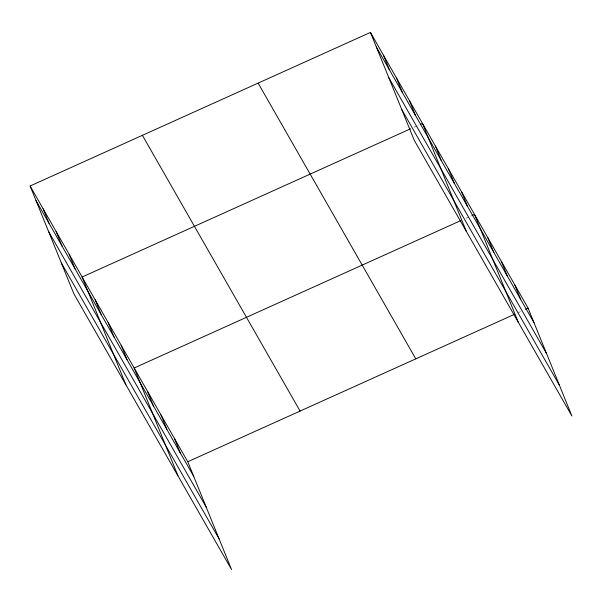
<?xml version="1.0" encoding="UTF-8"?>
<svg xmlns="http://www.w3.org/2000/svg" width="602" height="602" viewBox="0 0 602 602"><rect width="100%" height="100%" fill="white"/><g stroke="black" fill="none" stroke-linecap="round" stroke-linejoin="round"><path stroke-width="0.45" stroke-dasharray="3.01 2.26" d="M413.965 127.263L419.067 124.953M466.001 218.255L471.103 215.952M517.908 312.777L520.459 311.625"/><path stroke-width="0.9" d="M30.1 186.003L187.771 461.749L231.559 569.575L73.88 293.829L30.1 186.003L370.441 32.425L528.12 308.171L571.9 415.997L414.229 140.251L370.441 32.425M410.564 128.798L82.135 277.003L125.916 384.828M420.775 124.185L422.476 123.418L466.257 231.243M460.891 220.558L134.163 367.995L177.951 475.821M471.953 215.569L474.504 214.417L518.292 322.243M187.771 461.749L514.499 314.312M525.561 309.323L528.12 308.171M376.348 46.971L534.027 322.717M388.847 77.748L546.526 353.502M401.722 109.466L559.401 385.212M258.13 83.106L415.801 358.852M142.411 135.322L300.089 411.068M36.007 200.549L193.678 476.295M48.506 231.334L206.177 507.08M61.381 263.044L219.06 538.798M514.718 284.731L520.625 299.277M501.315 261.291L507.215 275.844M487.906 237.858L493.813 252.404M461.501 191.669L467.408 206.215M448.49 168.921L454.397 183.467M435.479 146.166L441.386 160.719M409.465 100.669L415.372 115.215M396.455 77.921L402.362 92.467M383.451 55.173L389.359 69.719M174.369 438.316L180.276 452.862M160.967 414.876L166.874 429.422M147.565 391.435L153.472 405.981M121.16 345.247L127.067 359.793M108.149 322.499L114.056 337.045M95.139 299.751L101.046 314.297M69.125 254.255L75.032 268.801M56.114 231.499L62.021 246.052M43.111 208.751L49.018 223.297"/></g></svg>
